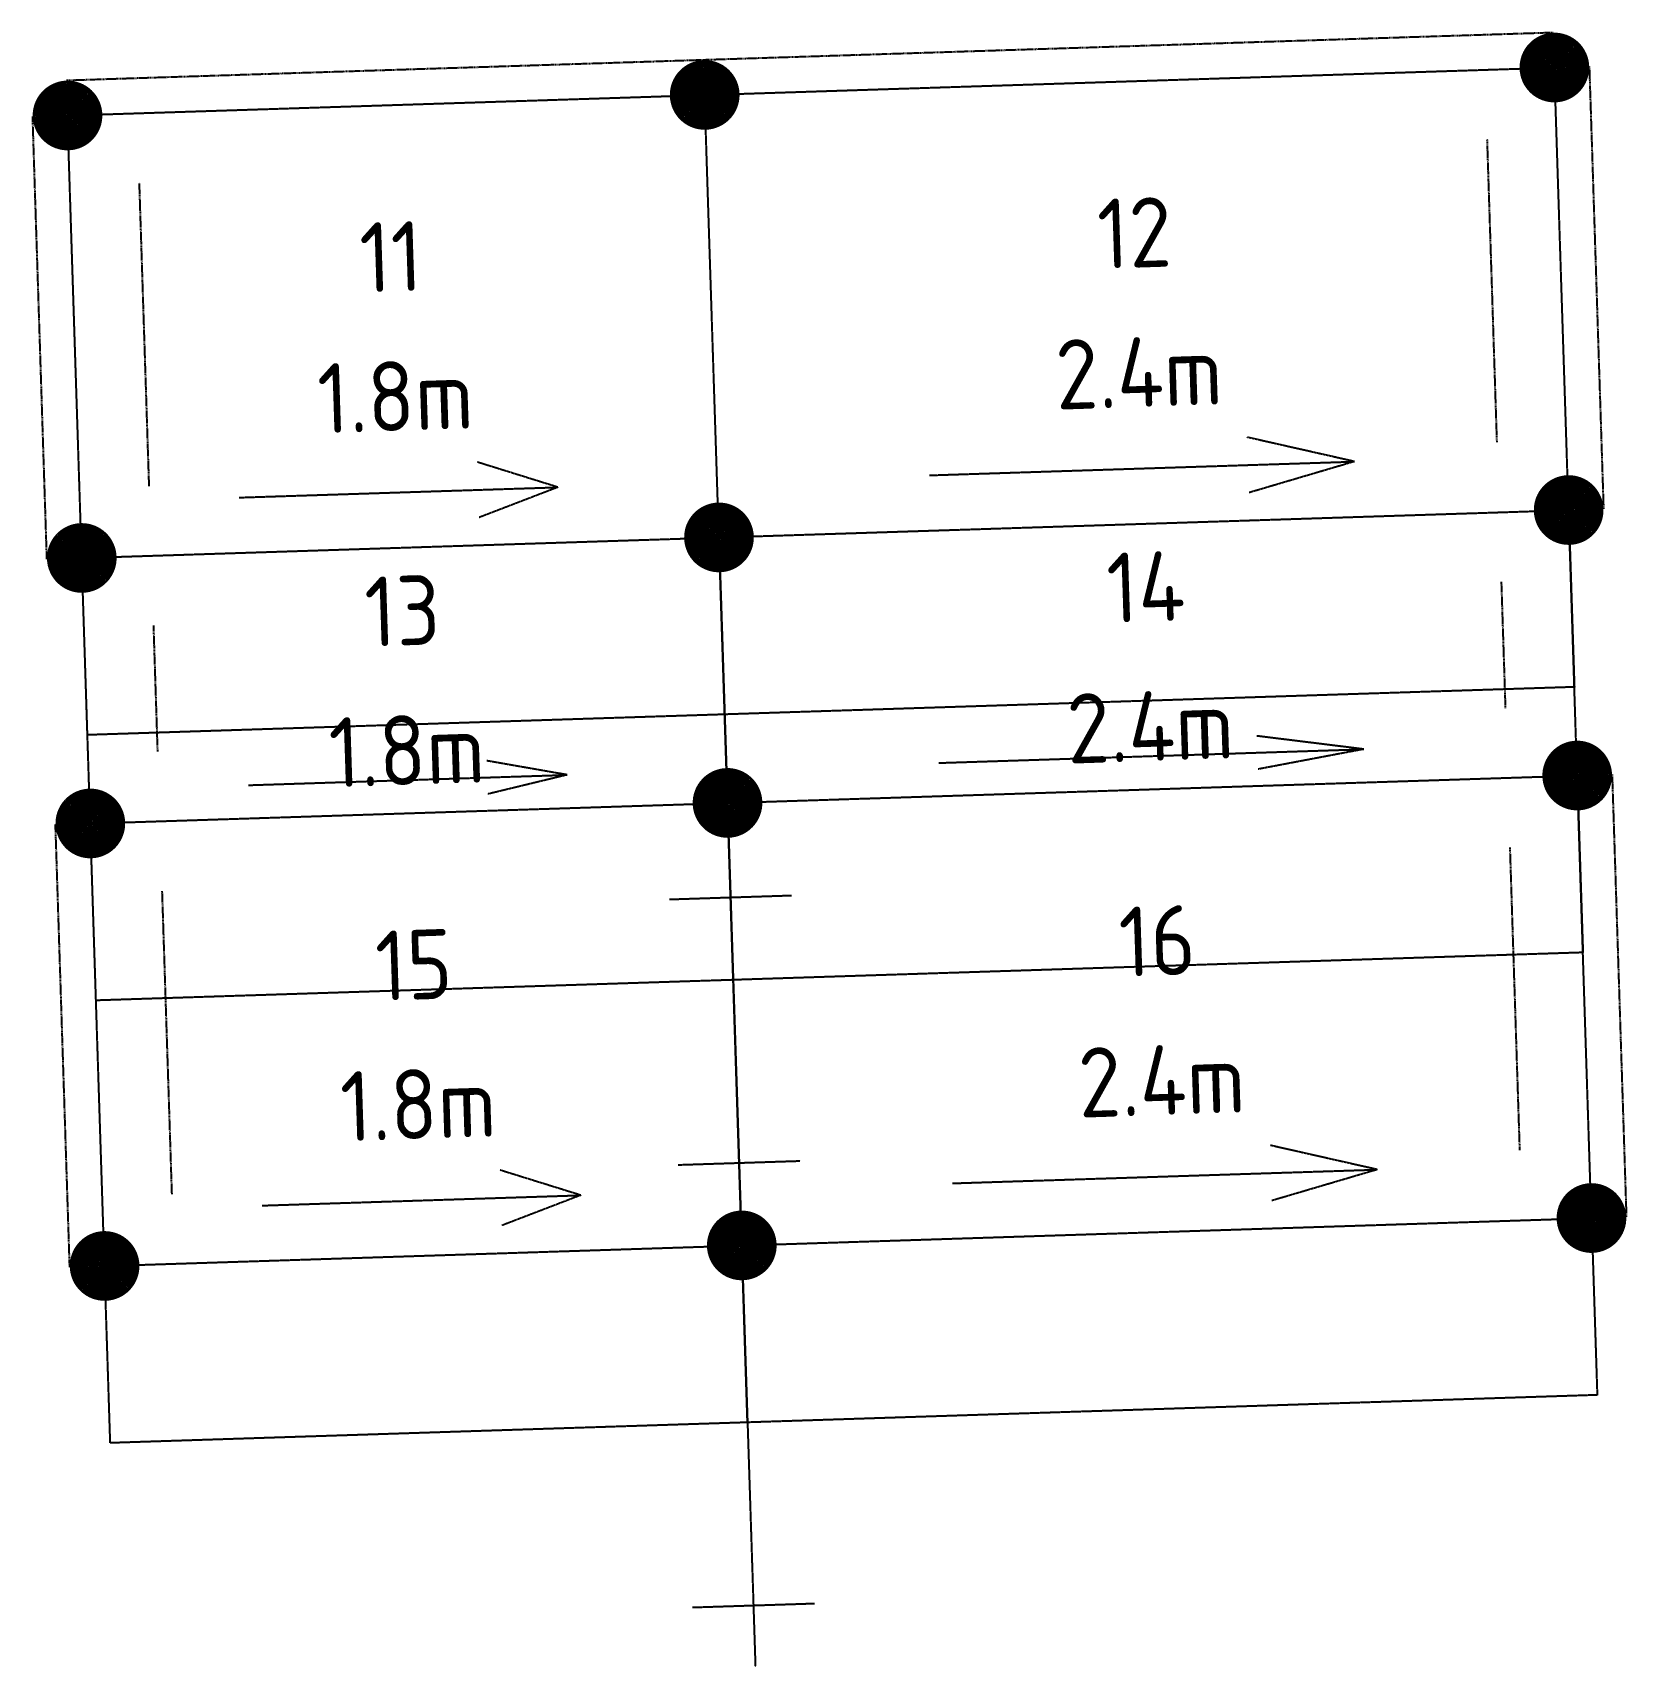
# Model space of a CAD drawing. Header units: millimetres. Extents: x -100 to 108163, y -1208 to 29908.
# Drawn here: x 71470 to 76042, y 17297 to 21983 of the extents above; entities that cross this region are included whole.
import ezdxf
from ezdxf.enums import TextEntityAlignment as Align

# ---------------------------------------------------------------- set-up
doc = ezdxf.new("R2010")
doc.units = ezdxf.units.MM
doc.linetypes.add('KwikScaf_DASHED', pattern=[3.75, 2.5, -1.25])
doc.linetypes.add('KwikScaf_Line', pattern=[1, 1, 0])
doc.layers.add('KwikScaf Schematic', color=7, linetype='CONTINUOUS')
doc.styles.add('KwikScaf ISO', font='isocp.shx')

msp = doc.modelspace()

# ---------------------------------------------------------------- linework, layer by layer
at = {"layer": 'KwikScaf Schematic', "color": 1, "linetype": 'KwikScaf_DASHED'}
for p, q in [((75832.5, 21983.1), (73394.8, 21904.6)), ((75935.7, 21886.4), (75976.6, 20617.1)), ((75642.3, 21676.8), (75670.3, 20807.3)), ((75683.2, 20407.5), (75694.9, 20045.7)), ((76001.2, 19855.5), (76042.1, 18586.1)), ((75707.8, 19645.9), (75735.8, 18776.4))]:
    msp.add_line(p, q, dxfattribs=at)
at = {"layer": 'KwikScaf Schematic', "color": 3, "linetype": 'KwikScaf_DASHED'}
for p, q in [((73394.8, 21904.6), (71566.7, 21845.7)), ((71510.9, 20473.2), (71470, 21742.5)), ((71804.3, 20682.7), (71776.3, 21552.3)), ((71828.9, 19921.1), (71817.2, 20282.9)), ((71576.4, 18442.2), (71535.5, 19711.5)), ((71869.8, 18651.8), (71841.8, 19521.3))]:
    msp.add_line(p, q, dxfattribs=at)
at = {"layer": 'KwikScaf Schematic', "color": 1, "linetype": 'KwikScaf_Line'}
for p, q in [((73398, 21804.6), (75835.8, 21883.2)), ((75876.7, 20613.8), (75835.8, 21883.2)), ((75262.1, 20752.9), (74954.8, 20822.4)), ((74043.2, 20713.6), (75262.1, 20752.9)), ((75262.1, 20752.9), (74960, 20663.7)), ((73438.9, 20535.3), (75876.7, 20613.8)), ((73438.9, 20535.3), (75876.7, 20613.8)), ((75876.7, 20613.8), (75893, 20106.1)), ((75901.2, 19852.2), (75876.7, 20613.8)), ((73455.3, 20027.5), (73438.9, 20535.3)), ((75893, 20106.1), (73455.3, 20027.5)), ((75288.7, 19927.8), (74982.5, 19965.6)), ((74069.8, 19888.5), (75288.7, 19927.8)), ((75288.7, 19927.8), (74985.5, 19870.4)), ((73463.5, 19773.7), (75901.2, 19852.2)), ((73463.5, 19773.7), (75901.2, 19852.2)), ((75901.2, 19852.2), (75917.6, 19344.5)), ((75942.1, 18582.9), (75901.2, 19852.2)), ((73479.8, 19265.9), (73463.5, 19773.7)), ((75917.6, 19344.5), (73479.8, 19265.9)), ((75327.6, 18721.9), (75020.3, 18791.4)), ((74108.7, 18682.6), (75327.6, 18721.9)), ((75327.6, 18721.9), (75025.4, 18632.8)), ((73504.4, 18504.3), (75942.1, 18582.9)), ((75942.1, 18582.9), (75958.5, 18075.2)), ((73520.7, 17996.6), (73504.4, 18504.3)), ((75958.5, 18075.2), (73520.7, 17996.6))]:
    msp.add_line(p, q, dxfattribs=at)
at = {"layer": 'KwikScaf Schematic', "color": 3, "linetype": 'KwikScaf_Line'}
for p, q in [((71570, 21745.7), (73398, 21804.6)), ((73438.9, 20535.3), (73398, 21804.6)), ((71610.9, 20476.4), (71570, 21745.7)), ((72976.8, 20679.2), (72745.7, 20751.2)), ((72062.8, 20649.8), (72976.8, 20679.2)), ((72976.8, 20679.2), (72750.9, 20592.5)), ((71610.9, 20476.4), (73438.9, 20535.3)), ((71610.9, 20476.4), (73438.9, 20535.3)), ((73438.9, 20535.3), (73455.3, 20027.5)), ((73463.5, 19773.7), (73438.9, 20535.3)), ((71627.2, 19968.6), (71610.9, 20476.4)), ((71635.4, 19714.8), (71610.9, 20476.4)), ((73455.3, 20027.5), (71627.2, 19968.6)), ((73455.3, 20027.5), (73477.8, 19327.9)), ((73003.4, 19854.2), (72773.3, 19894.4)), ((72089.4, 19824.7), (73003.4, 19854.2)), ((73003.4, 19854.2), (72776.4, 19799.2)), ((71635.4, 19714.8), (73463.5, 19773.7)), ((71635.4, 19714.8), (73463.5, 19773.7)), ((73463.5, 19773.7), (73479.8, 19265.9)), ((73504.4, 18504.3), (73463.5, 19773.7)), ((71651.8, 19207), (71635.4, 19714.8)), ((71676.3, 18445.4), (71635.4, 19714.8)), ((73297.3, 19497.2), (73647.1, 19508.5)), ((73479.8, 19265.9), (71651.8, 19207)), ((73479.8, 19265.9), (73502.4, 18566.3)), ((73321.8, 18735.6), (73671.7, 18746.9)), ((73042.3, 18648.3), (72811.2, 18720.2)), ((72128.2, 18618.8), (73042.3, 18648.3)), ((73042.3, 18648.3), (72816.3, 18561.6)), ((71676.3, 18445.4), (73504.4, 18504.3)), ((73504.4, 18504.3), (73520.7, 17996.6)), ((71692.7, 17937.7), (71676.3, 18445.4)), ((73520.7, 17996.6), (71692.7, 17937.7)), ((73520.7, 17996.6), (73543.3, 17297)), ((73362.7, 17466.2), (73712.6, 17477.5))]:
    msp.add_line(p, q, dxfattribs=at)
at = {"layer": 'KwikScaf Schematic', "color": 1, "linetype": 'KwikScaf_Line'}
for points in [[(75834.1, 21933.2, 100, 100, -0.198912), (75870, 21919.7, 100, 100, -0.198912), (75885.7, 21884.8, 100, 100, -0.198912), (75872.2, 21849, 100, 100, -0.198912), (75837.4, 21833.2, 100, 100, -0.198912), (75801.6, 21846.7, 100, 100, -0.198912), (75785.8, 21881.6, 100, 100, -0.198912), (75799.3, 21917.4, 100, 100, -0.198912)], [(75875.1, 20663.8, 100, 100, -0.198912), (75910.9, 20650.3, 100, 100, -0.198912), (75926.6, 20615.5, 100, 100, -0.198912), (75913.1, 20579.6, 100, 100, -0.198912), (75878.3, 20563.9, 100, 100, -0.198912), (75842.5, 20577.4, 100, 100, -0.198912), (75826.7, 20612.2, 100, 100, -0.198912), (75840.2, 20648, 100, 100, -0.198912)], [(75875.1, 20663.8, 100, 100, -0.198912), (75910.9, 20650.3, 100, 100, -0.198912), (75926.6, 20615.5, 100, 100, -0.198912), (75913.1, 20579.6, 100, 100, -0.198912), (75878.3, 20563.9, 100, 100, -0.198912), (75842.5, 20577.4, 100, 100, -0.198912), (75826.7, 20612.2, 100, 100, -0.198912), (75840.2, 20648, 100, 100, -0.198912)], [(73437.3, 20585.3, 100, 100, -0.198912), (73473.1, 20571.8, 100, 100, -0.198912), (73488.9, 20536.9, 100, 100, -0.198912), (73475.4, 20501.1, 100, 100, -0.198912), (73440.5, 20485.3, 100, 100, -0.198912), (73404.7, 20498.8, 100, 100, -0.198912), (73389, 20533.7, 100, 100, -0.198912), (73402.5, 20569.5, 100, 100, -0.198912)], [(75899.6, 19902.2, 100, 100, -0.198912), (75935.4, 19888.7, 100, 100, -0.198912), (75951.2, 19853.9, 100, 100, -0.198912), (75937.7, 19818, 100, 100, -0.198912), (75902.8, 19802.3, 100, 100, -0.198912), (75867, 19815.8, 100, 100, -0.198912), (75851.2, 19850.6, 100, 100, -0.198912), (75864.7, 19886.4, 100, 100, -0.198912)], [(75899.6, 19902.2, 100, 100, -0.198912), (75935.4, 19888.7, 100, 100, -0.198912), (75951.2, 19853.9, 100, 100, -0.198912), (75937.7, 19818, 100, 100, -0.198912), (75902.8, 19802.3, 100, 100, -0.198912), (75867, 19815.8, 100, 100, -0.198912), (75851.2, 19850.6, 100, 100, -0.198912), (75864.7, 19886.4, 100, 100, -0.198912)], [(75940.5, 18632.9, 100, 100, -0.198912), (75976.3, 18619.4, 100, 100, -0.198912), (75992.1, 18584.5, 100, 100, -0.198912), (75978.6, 18548.7, 100, 100, -0.198912), (75943.7, 18532.9, 100, 100, -0.198912), (75907.9, 18546.4, 100, 100, -0.198912), (75892.1, 18581.3, 100, 100, -0.198912), (75905.6, 18617.1, 100, 100, -0.198912)]]:
    msp.add_lwpolyline(points, format="xyseb", close=True, dxfattribs=at)
at = {"layer": 'KwikScaf Schematic', "color": 3, "linetype": 'KwikScaf_Line'}
for points in [[(73396.4, 21854.6, 100, 100, -0.198912), (73432.2, 21841.1, 100, 100, -0.198912), (73448, 21806.2, 100, 100, -0.198912), (73434.5, 21770.4, 100, 100, -0.198912), (73399.6, 21754.7, 100, 100, -0.198912), (73363.8, 21768.1, 100, 100, -0.198912), (73348, 21803, 100, 100, -0.198912), (73361.5, 21838.8, 100, 100, -0.198912)], [(73437.3, 20585.3, 100, 100, -0.198912), (73473.1, 20571.8, 100, 100, -0.198912), (73488.9, 20536.9, 100, 100, -0.198912), (73475.4, 20501.1, 100, 100, -0.198912), (73440.5, 20485.3, 100, 100, -0.198912), (73404.7, 20498.8, 100, 100, -0.198912), (73389, 20533.7, 100, 100, -0.198912), (73402.5, 20569.5, 100, 100, -0.198912)], [(73437.3, 20585.3, 100, 100, -0.198912), (73473.1, 20571.8, 100, 100, -0.198912), (73488.9, 20536.9, 100, 100, -0.198912), (73475.4, 20501.1, 100, 100, -0.198912), (73440.5, 20485.3, 100, 100, -0.198912), (73404.7, 20498.8, 100, 100, -0.198912), (73389, 20533.7, 100, 100, -0.198912), (73402.5, 20569.5, 100, 100, -0.198912)], [(71609.3, 20526.3, 100, 100, -0.198912), (71645.1, 20512.8, 100, 100, -0.198912), (71660.8, 20478, 100, 100, -0.198912), (71647.4, 20442.2, 100, 100, -0.198912), (71612.5, 20426.4, 100, 100, -0.198912), (71576.7, 20439.9, 100, 100, -0.198912), (71560.9, 20474.8, 100, 100, -0.198912), (71574.4, 20510.6, 100, 100, -0.198912)], [(73461.9, 19823.7, 100, 100, -0.198912), (73497.7, 19810.2, 100, 100, -0.198912), (73513.4, 19775.3, 100, 100, -0.198912), (73499.9, 19739.5, 100, 100, -0.198912), (73465.1, 19723.7, 100, 100, -0.198912), (73429.3, 19737.2, 100, 100, -0.198912), (73413.5, 19772.1, 100, 100, -0.198912), (73427, 19807.9, 100, 100, -0.198912)], [(73461.9, 19823.7, 100, 100, -0.198912), (73497.7, 19810.2, 100, 100, -0.198912), (73513.4, 19775.3, 100, 100, -0.198912), (73499.9, 19739.5, 100, 100, -0.198912), (73465.1, 19723.7, 100, 100, -0.198912), (73429.3, 19737.2, 100, 100, -0.198912), (73413.5, 19772.1, 100, 100, -0.198912), (73427, 19807.9, 100, 100, -0.198912)], [(73502.8, 18554.3, 100, 100, -0.198912), (73538.6, 18540.8, 100, 100, -0.198912), (73554.4, 18505.9, 100, 100, -0.198912), (73540.9, 18470.1, 100, 100, -0.198912), (73506, 18454.4, 100, 100, -0.198912), (73470.2, 18467.9, 100, 100, -0.198912), (73454.4, 18502.7, 100, 100, -0.198912), (73467.9, 18538.5, 100, 100, -0.198912)]]:
    msp.add_lwpolyline(points, format="xyseb", close=True, dxfattribs=at)
at = {"layer": 'KwikScaf Schematic', "color": 1, "linetype": 'KwikScaf_Line', "const_width": 100}
for points in [[(73396.4, 21854.6, -0.198912), (73432.2, 21841.1, -0.198912), (73448, 21806.2, -0.198912), (73434.5, 21770.4, -0.198912), (73399.6, 21754.7, -0.198912), (73363.8, 21768.1, -0.198912), (73348, 21803, -0.198912), (73361.5, 21838.8, -0.198912)], [(73437.3, 20585.3, -0.198912), (73473.1, 20571.8, -0.198912), (73488.9, 20536.9, -0.198912), (73475.4, 20501.1, -0.198912), (73440.5, 20485.3, -0.198912), (73404.7, 20498.8, -0.198912), (73389, 20533.7, -0.198912), (73402.5, 20569.5, -0.198912)], [(73461.9, 19823.7, -0.198912), (73497.7, 19810.2, -0.198912), (73513.4, 19775.3, -0.198912), (73499.9, 19739.5, -0.198912), (73465.1, 19723.7, -0.198912), (73429.3, 19737.2, -0.198912), (73413.5, 19772.1, -0.198912), (73427, 19807.9, -0.198912)], [(73461.9, 19823.7, -0.198912), (73497.7, 19810.2, -0.198912), (73513.4, 19775.3, -0.198912), (73499.9, 19739.5, -0.198912), (73465.1, 19723.7, -0.198912), (73429.3, 19737.2, -0.198912), (73413.5, 19772.1, -0.198912), (73427, 19807.9, -0.198912)], [(73502.8, 18554.3, -0.198912), (73538.6, 18540.8, -0.198912), (73554.4, 18505.9, -0.198912), (73540.9, 18470.1, -0.198912), (73506, 18454.4, -0.198912), (73470.2, 18467.9, -0.198912), (73454.4, 18502.7, -0.198912), (73467.9, 18538.5, -0.198912)]]:
    msp.add_lwpolyline(points, format="xyb", close=True, dxfattribs=at)
at = {"layer": 'KwikScaf Schematic', "color": 3, "linetype": 'KwikScaf_Line', "const_width": 100}
for points in [[(71568.4, 21795.7, -0.198912), (71604.2, 21782.2, -0.198912), (71619.9, 21747.3, -0.198912), (71606.4, 21711.5, -0.198912), (71571.6, 21695.7, -0.198912), (71535.8, 21709.2, -0.198912), (71520, 21744.1, -0.198912), (71533.5, 21779.9, -0.198912)], [(71609.3, 20526.3, -0.198912), (71645.1, 20512.8, -0.198912), (71660.8, 20478, -0.198912), (71647.4, 20442.2, -0.198912), (71612.5, 20426.4, -0.198912), (71576.7, 20439.9, -0.198912), (71560.9, 20474.8, -0.198912), (71574.4, 20510.6, -0.198912)], [(71633.8, 19764.7, -0.198912), (71669.6, 19751.2, -0.198912), (71685.4, 19716.4, -0.198912), (71671.9, 19680.6, -0.198912), (71637, 19664.8, -0.198912), (71601.2, 19678.3, -0.198912), (71585.4, 19713.2, -0.198912), (71598.9, 19749, -0.198912)], [(71633.8, 19764.7, -0.198912), (71669.6, 19751.2, -0.198912), (71685.4, 19716.4, -0.198912), (71671.9, 19680.6, -0.198912), (71637, 19664.8, -0.198912), (71601.2, 19678.3, -0.198912), (71585.4, 19713.2, -0.198912), (71598.9, 19749, -0.198912)], [(71674.7, 18495.4, -0.198912), (71710.5, 18481.9, -0.198912), (71726.3, 18447, -0.198912), (71712.8, 18411.2, -0.198912), (71677.9, 18395.5, -0.198912), (71642.1, 18409, -0.198912), (71626.4, 18443.8, -0.198912), (71639.9, 18479.6, -0.198912)]]:
    msp.add_lwpolyline(points, format="xyb", close=True, dxfattribs=at)

# ---------------------------------------------------------------- texts
at = {"layer": 'KwikScaf Schematic', "style": 'KwikScaf ISO'}
for s, p in [('12', (74630.9, 21409.1)), ('11', (72498, 21340.4)), ('2.4m', (74643.8, 21009.3)), ('1.8m', (72510.9, 20940.6)), ('14', (74663.6, 20393.7)), ('13', (72530.7, 20324.9)), ('2.4m', (74676.5, 19993.9)), ('1.8m', (72543.6, 19925.1)), ('16', (74696.3, 19378.2)), ('15', (72563.5, 19309.4)), ('2.4m', (74709.2, 18978.4)), ('1.8m', (72576.3, 18909.7))]:
    msp.add_text(s, height=200, rotation=1.8458, dxfattribs=at).set_placement(p, align=Align.MIDDLE_CENTER)

doc.saveas('drawing.dxf')
